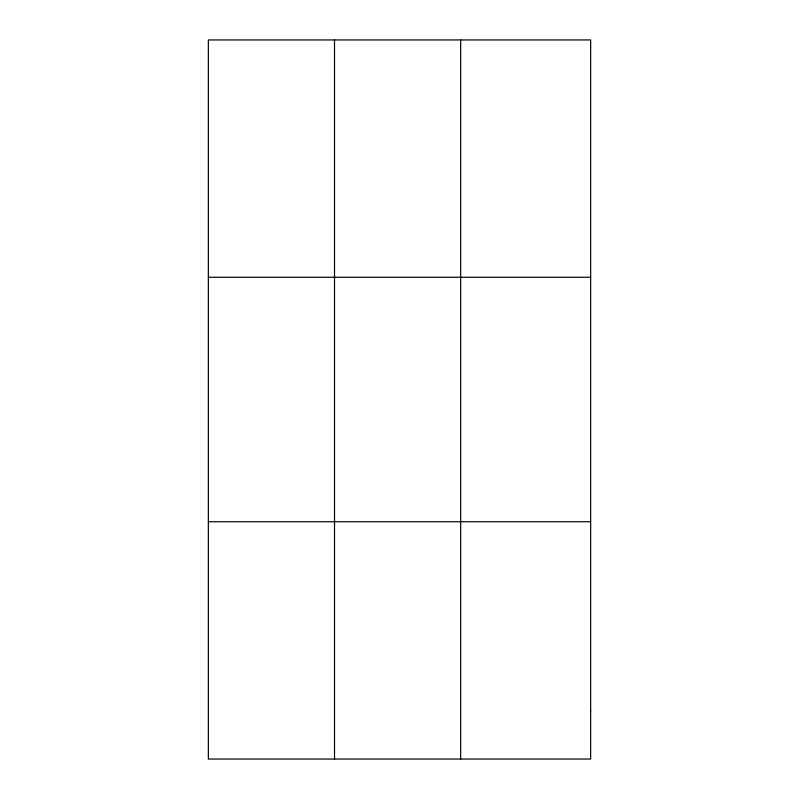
<?xml version="1.0" encoding="UTF-8"?>
<svg xmlns="http://www.w3.org/2000/svg" width="799" height="799" viewBox="0 0 799 799"><rect width="100%" height="100%" fill="white"/><g stroke="black" fill="none" stroke-linecap="round" stroke-linejoin="round"><path stroke-width="1.2" d="M334.511 759.05L334.511 39.95M460.663 759.05L460.663 39.95M208.349 277.253L590.651 277.253M208.349 521.747L590.651 521.747M590.651 711.589L590.651 759.05L208.349 759.05L208.349 39.95L590.651 39.95L590.651 711.589"/></g></svg>
